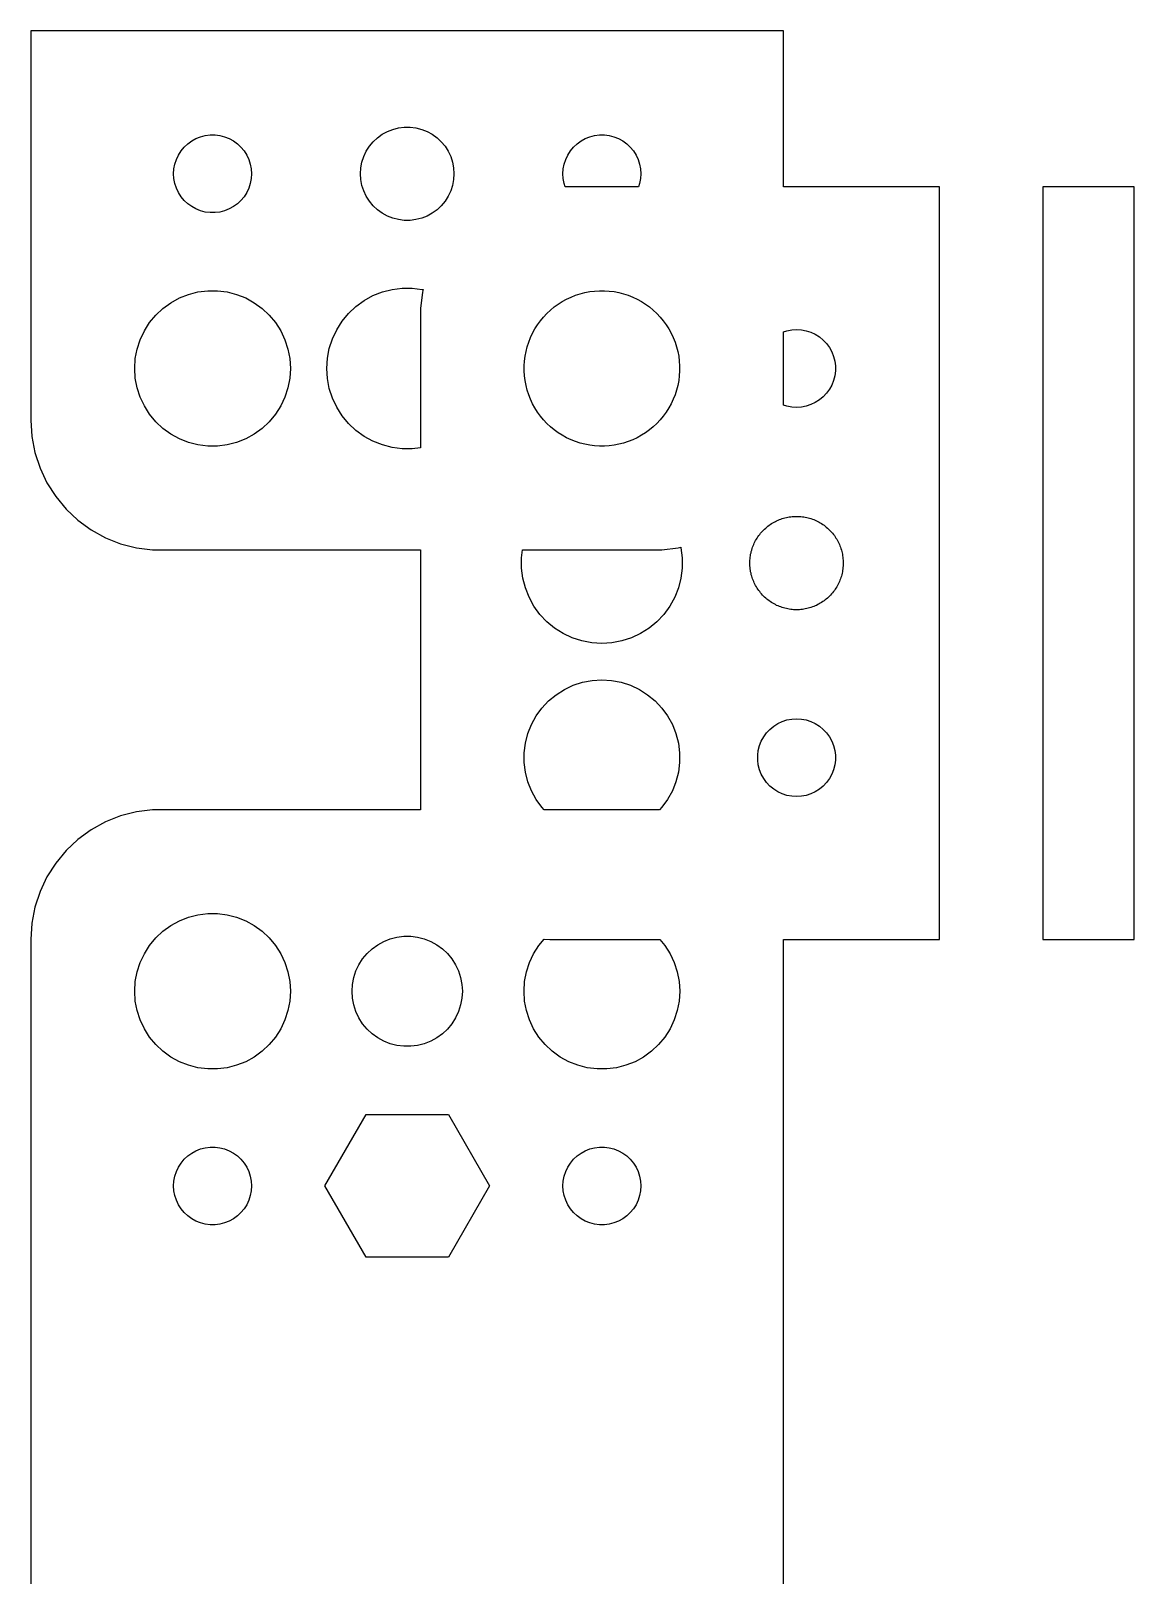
# Model space of a CAD drawing. Header units: metres. Extents: x -14 to 164, y 154 to 342.
# Drawn here: x -14.5 to 28, y 213 to 272.5 of the extents above; entities that cross this region are included whole.
import ezdxf

# ---------------------------------------------------------------- set-up
doc = ezdxf.new("R2010")
doc.units = ezdxf.units.M

msp = doc.modelspace()

# ---------------------------------------------------------------- linework, layer by layer
for p, q in [((14.5, 272.506), (-14.5, 272.506)), ((-14.5, 272.506), (-14.5, 257.5)), ((14.5, 266.5), (14.5, 272.506)), ((-8.13866, 268.357), (-7.96352, 268.427)), ((-7.96352, 268.427), (-7.78107, 268.473)), ((-7.78107, 268.473), (-7.59418, 268.497)), ((-7.59418, 268.497), (-7.40581, 268.497)), ((-7.40581, 268.497), (-7.21892, 268.473)), ((-7.21892, 268.473), (-7.03647, 268.427)), ((-7.03647, 268.427), (-6.86133, 268.357)), ((-1.31213, 268.232), (-1.14735, 268.387)), ((-1.14735, 268.387), (-0.96448, 268.52)), ((-0.96448, 268.52), (-0.76639, 268.629)), ((-0.76639, 268.629), (-0.55623, 268.712)), ((-0.55623, 268.712), (-0.33728, 268.768)), ((-0.33728, 268.768), (-0.11302, 268.796)), ((-0.11302, 268.796), (0.11302, 268.796)), ((0.11302, 268.796), (0.33728, 268.768)), ((0.33728, 268.768), (0.55623, 268.712)), ((0.55623, 268.712), (0.76639, 268.629)), ((0.76639, 268.629), (0.96448, 268.52)), ((0.96448, 268.52), (1.14735, 268.387)), ((1.14735, 268.387), (1.31213, 268.232)), ((6.86133, 268.357), (7.03647, 268.427)), ((7.03647, 268.427), (7.21892, 268.473)), ((7.21892, 268.473), (7.40581, 268.497)), ((7.40581, 268.497), (7.59418, 268.497)), ((7.59418, 268.497), (7.78107, 268.473)), ((7.78107, 268.473), (7.96352, 268.427)), ((7.96352, 268.427), (8.13866, 268.357)), ((-8.81445, 267.723), (-8.71352, 267.882)), ((-8.71352, 267.882), (-8.59344, 268.027)), ((-8.59344, 268.027), (-8.45613, 268.156)), ((-8.45613, 268.156), (-8.30373, 268.266)), ((-8.30373, 268.266), (-8.13866, 268.357)), ((-6.86133, 268.357), (-6.69626, 268.266)), ((-6.69626, 268.266), (-6.54385, 268.156)), ((-6.54385, 268.156), (-6.40654, 268.027)), ((-6.40654, 268.027), (-6.28647, 267.882)), ((-6.28647, 267.882), (-6.18553, 267.723)), ((-1.67358, 267.663), (-1.57735, 267.867)), ((-1.57735, 267.867), (-1.45622, 268.058)), ((-1.45622, 268.058), (-1.31213, 268.232)), ((1.31213, 268.232), (1.45622, 268.058)), ((1.45622, 268.058), (1.57735, 267.867)), ((1.57735, 267.867), (1.67358, 267.663)), ((6.18553, 267.723), (6.28647, 267.882)), ((6.28647, 267.882), (6.40654, 268.027)), ((6.40654, 268.027), (6.54385, 268.156)), ((6.54385, 268.156), (6.69626, 268.266)), ((6.69626, 268.266), (6.86133, 268.357)), ((8.13866, 268.357), (8.30373, 268.266)), ((8.30373, 268.266), (8.45613, 268.156)), ((8.45613, 268.156), (8.59344, 268.027)), ((8.59344, 268.027), (8.71352, 267.882)), ((8.71352, 267.882), (8.81445, 267.723)), ((-9, 267), (-8.98816, 267.188)), ((-8.98816, 267.188), (-8.95287, 267.373)), ((-8.95287, 267.373), (-8.89465, 267.552)), ((-8.89465, 267.552), (-8.81445, 267.723)), ((-6.18553, 267.723), (-6.10533, 267.552)), ((-6.10533, 267.552), (-6.04712, 267.373)), ((-6.04712, 267.373), (-6.01183, 267.188)), ((-6.01183, 267.188), (-6, 267)), ((-1.79999, 267), (-1.7858, 267.226)), ((-1.7858, 267.226), (-1.74344, 267.448)), ((-1.74344, 267.448), (-1.67358, 267.663)), ((1.67358, 267.663), (1.74344, 267.448)), ((1.74344, 267.448), (1.7858, 267.226)), ((1.7858, 267.226), (1.79999, 267)), ((6, 267), (6.01183, 267.188)), ((6.01183, 267.188), (6.04712, 267.373)), ((6.04712, 267.373), (6.10533, 267.552)), ((6.10533, 267.552), (6.18553, 267.723)), ((8.81445, 267.723), (8.89465, 267.552)), ((8.89465, 267.552), (8.95287, 267.373)), ((8.95287, 267.373), (8.98816, 267.188)), ((8.98816, 267.188), (9, 267)), ((-8.98816, 266.812), (-9, 267)), ((-8.95287, 266.627), (-8.98816, 266.812)), ((-8.89465, 266.448), (-8.95287, 266.627)), ((-6.04712, 266.627), (-6.10533, 266.448)), ((-6.01183, 266.812), (-6.04712, 266.627)), ((-6, 267), (-6.01183, 266.812)), ((-1.7858, 266.774), (-1.79999, 267)), ((-1.74344, 266.552), (-1.7858, 266.774)), ((1.7858, 266.774), (1.74344, 266.552)), ((1.79999, 267), (1.7858, 266.774)), ((6.01183, 266.812), (6, 267)), ((6.04712, 266.627), (6.01183, 266.812)), ((6.08838, 266.5), (6.04712, 266.627)), ((8.95287, 266.627), (8.91161, 266.5)), ((8.98816, 266.812), (8.95287, 266.627)), ((9, 267), (8.98816, 266.812)), ((-8.81445, 266.277), (-8.89465, 266.448)), ((-8.71352, 266.118), (-8.81445, 266.277)), ((-8.59344, 265.973), (-8.71352, 266.118)), ((-6.28647, 266.118), (-6.40654, 265.973)), ((-6.18553, 266.277), (-6.28647, 266.118)), ((-6.10533, 266.448), (-6.18553, 266.277)), ((-1.67358, 266.337), (-1.74344, 266.552)), ((-1.57735, 266.133), (-1.67358, 266.337)), ((-1.45622, 265.942), (-1.57735, 266.133)), ((1.57735, 266.133), (1.45622, 265.942)), ((1.67358, 266.337), (1.57735, 266.133)), ((1.74344, 266.552), (1.67358, 266.337)), ((8.91161, 266.5), (6.08838, 266.5)), ((20.5057, 266.5), (14.5, 266.5)), ((20.5057, 237.5), (20.5057, 266.5)), ((28.0057, 266.5), (24.4942, 266.5)), ((24.4942, 266.5), (24.4942, 237.5)), ((28.0057, 237.5), (28.0057, 266.5)), ((-8.45613, 265.844), (-8.59344, 265.973)), ((-8.30373, 265.734), (-8.45613, 265.844)), ((-8.13866, 265.643), (-8.30373, 265.734)), ((-7.96352, 265.573), (-8.13866, 265.643)), ((-7.78107, 265.527), (-7.96352, 265.573)), ((-7.59418, 265.503), (-7.78107, 265.527)), ((-7.40581, 265.503), (-7.59418, 265.503)), ((-7.21892, 265.527), (-7.40581, 265.503)), ((-7.03647, 265.573), (-7.21892, 265.527)), ((-6.86133, 265.643), (-7.03647, 265.573)), ((-6.69626, 265.734), (-6.86133, 265.643)), ((-6.54385, 265.844), (-6.69626, 265.734)), ((-6.40654, 265.973), (-6.54385, 265.844)), ((-1.31213, 265.768), (-1.45622, 265.942)), ((-1.14735, 265.613), (-1.31213, 265.768)), ((-0.96448, 265.48), (-1.14735, 265.613)), ((-0.76639, 265.371), (-0.96448, 265.48)), ((0.96448, 265.48), (0.76639, 265.371)), ((1.14735, 265.613), (0.96448, 265.48)), ((1.31213, 265.768), (1.14735, 265.613)), ((1.45622, 265.942), (1.31213, 265.768)), ((-0.55623, 265.288), (-0.76639, 265.371)), ((-0.33728, 265.232), (-0.55623, 265.288)), ((-0.11302, 265.204), (-0.33728, 265.232)), ((0.11302, 265.204), (-0.11302, 265.204)), ((0.33728, 265.232), (0.11302, 265.204)), ((0.55623, 265.288), (0.33728, 265.232)), ((0.76639, 265.371), (0.55623, 265.288)), ((-8.42705, 262.353), (-8.06213, 262.447)), ((-8.06213, 262.447), (-7.68837, 262.494)), ((-7.68837, 262.494), (-7.31161, 262.494)), ((-7.31161, 262.494), (-6.93785, 262.447)), ((-6.93785, 262.447), (-6.57294, 262.353)), ((-1.3199, 262.305), (-0.95795, 262.448)), ((-0.95795, 262.448), (-0.58087, 262.545)), ((-0.58087, 262.545), (-0.19464, 262.594)), ((-0.19464, 262.594), (0.19464, 262.594)), ((0.19464, 262.594), (0.58087, 262.545)), ((0.58856, 262.437), (0.50986, 261.814)), ((0.58087, 262.545), (0.61414, 262.537)), ((0.61414, 262.537), (0.58856, 262.437)), ((6.66428, 262.377), (6.84651, 262.423)), ((6.84651, 262.423), (7.0314, 262.459)), ((7.0314, 262.459), (7.21806, 262.482)), ((7.21806, 262.482), (7.40591, 262.494)), ((7.40591, 262.494), (7.59407, 262.494)), ((7.59407, 262.494), (7.78192, 262.482)), ((7.78192, 262.482), (7.96858, 262.459)), ((7.96858, 262.459), (8.15346, 262.423)), ((8.15346, 262.423), (8.33571, 262.377)), ((-9.41226, 261.812), (-9.10747, 262.033)), ((-9.10747, 262.033), (-8.77733, 262.214)), ((-8.77733, 262.214), (-8.42705, 262.353)), ((-6.57294, 262.353), (-6.22266, 262.214)), ((-6.22266, 262.214), (-5.89252, 262.033)), ((-5.89252, 262.033), (-5.58772, 261.812)), ((-2.2598, 261.622), (-1.97601, 261.889)), ((-1.97601, 261.889), (-1.66106, 262.117)), ((-1.66106, 262.117), (-1.3199, 262.305)), ((0.50986, 261.814), (0.50986, 256.446)), ((5.51898, 261.747), (5.66402, 261.867)), ((5.66402, 261.867), (5.81622, 261.978)), ((5.81622, 261.978), (5.97514, 262.078)), ((5.97514, 262.078), (6.14003, 262.169)), ((6.14003, 262.169), (6.31033, 262.249)), ((6.31033, 262.249), (6.48526, 262.318)), ((6.48526, 262.318), (6.66428, 262.377)), ((8.33571, 262.377), (8.51472, 262.318)), ((8.51472, 262.318), (8.68967, 262.249)), ((8.68967, 262.249), (8.85995, 262.169)), ((8.85995, 262.169), (9.02486, 262.078)), ((9.02486, 262.078), (9.18375, 261.978)), ((9.18375, 261.978), (9.33598, 261.867)), ((9.33598, 261.867), (9.48099, 261.747)), ((-10.1289, 260.945), (-9.92705, 261.263)), ((-9.92705, 261.263), (-9.6869, 261.554)), ((-9.6869, 261.554), (-9.41226, 261.812)), ((-5.58772, 261.812), (-5.31308, 261.554)), ((-5.31308, 261.554), (-5.07294, 261.263)), ((-5.07294, 261.263), (-4.87108, 260.945)), ((-2.71654, 260.993), (-2.50795, 261.322)), ((-2.50795, 261.322), (-2.2598, 261.622)), ((5.02242, 261.184), (5.13304, 261.336)), ((5.13304, 261.336), (5.25298, 261.481)), ((5.25298, 261.481), (5.38182, 261.618)), ((5.38182, 261.618), (5.51898, 261.747)), ((9.48099, 261.747), (9.61818, 261.618)), ((9.61818, 261.618), (9.74699, 261.481)), ((9.74699, 261.481), (9.86696, 261.336)), ((9.86696, 261.336), (9.97755, 261.184)), ((-10.2893, 260.604), (-10.1289, 260.945)), ((-4.87108, 260.945), (-4.71066, 260.604)), ((-3.00259, 260.271), (-2.88229, 260.641)), ((-2.88229, 260.641), (-2.71654, 260.993)), ((4.68152, 260.515), (4.75081, 260.69)), ((4.75081, 260.69), (4.83092, 260.86)), ((4.83092, 260.86), (4.9216, 261.025)), ((4.9216, 261.025), (5.02242, 261.184)), ((9.97755, 261.184), (10.0784, 261.025)), ((10.0784, 261.025), (10.1691, 260.86)), ((10.1691, 260.86), (10.2492, 260.69)), ((10.2492, 260.69), (10.3185, 260.515)), ((14.5, 260.912), (14.627, 260.953)), ((14.5, 258.088), (14.5, 260.912)), ((14.627, 260.953), (14.812, 260.988)), ((14.812, 260.988), (15, 261)), ((15, 261), (15.188, 260.988)), ((15.188, 260.988), (15.373, 260.953)), ((15.373, 260.953), (15.5522, 260.895)), ((15.5522, 260.895), (15.7226, 260.814)), ((15.7226, 260.814), (15.8817, 260.714)), ((15.8817, 260.714), (16.0268, 260.593)), ((-10.4763, 259.876), (-10.4057, 260.246)), ((-10.4057, 260.246), (-10.2893, 260.604)), ((-4.71066, 260.604), (-4.59424, 260.246)), ((-4.59424, 260.246), (-4.52365, 259.876)), ((-3.07555, 259.889), (-3.00259, 260.271)), ((4.54132, 259.969), (4.57657, 260.153)), ((4.57657, 260.153), (4.62338, 260.336)), ((4.62338, 260.336), (4.68152, 260.515)), ((10.3185, 260.515), (10.3766, 260.336)), ((10.3766, 260.336), (10.4234, 260.153)), ((10.4234, 260.153), (10.4587, 259.969)), ((16.0268, 260.593), (16.1558, 260.456)), ((16.1558, 260.456), (16.2665, 260.304)), ((16.2665, 260.304), (16.3572, 260.139)), ((16.3572, 260.139), (16.4266, 259.964)), ((-10.5, 259.5), (-10.4763, 259.876)), ((-10.4763, 259.124), (-10.5, 259.5)), ((-4.52365, 259.876), (-4.5, 259.5)), ((-4.5, 259.5), (-4.52365, 259.124)), ((-3.09999, 259.5), (-3.07555, 259.889)), ((-3.07555, 259.111), (-3.09999, 259.5)), ((4.50592, 259.594), (4.51773, 259.782)), ((4.50592, 259.406), (4.50592, 259.594)), ((4.51773, 259.782), (4.54132, 259.969)), ((10.4587, 259.969), (10.4823, 259.782)), ((10.4823, 259.782), (10.4941, 259.594)), ((10.4941, 259.594), (10.4941, 259.406)), ((16.4266, 259.964), (16.4734, 259.781)), ((16.4734, 259.781), (16.497, 259.594)), ((16.497, 259.594), (16.497, 259.406)), ((-10.4057, 258.754), (-10.4763, 259.124)), ((-4.52365, 259.124), (-4.59424, 258.754)), ((-3.00259, 258.729), (-3.07555, 259.111)), ((4.51773, 259.218), (4.50592, 259.406)), ((4.54132, 259.031), (4.51773, 259.218)), ((4.57657, 258.847), (4.54132, 259.031)), ((4.62338, 258.664), (4.57657, 258.847)), ((10.4234, 258.847), (10.3766, 258.664)), ((10.4587, 259.031), (10.4234, 258.847)), ((10.4823, 259.218), (10.4587, 259.031)), ((10.4941, 259.406), (10.4823, 259.218)), ((16.3572, 258.861), (16.2665, 258.696)), ((16.4266, 259.036), (16.3572, 258.861)), ((16.4734, 259.219), (16.4266, 259.036)), ((16.497, 259.406), (16.4734, 259.219)), ((-10.2893, 258.396), (-10.4057, 258.754)), ((-10.1289, 258.055), (-10.2893, 258.396)), ((-4.71066, 258.396), (-4.87108, 258.055)), ((-4.59424, 258.754), (-4.71066, 258.396)), ((-2.88229, 258.359), (-3.00259, 258.729)), ((-2.71654, 258.007), (-2.88229, 258.359)), ((4.68153, 258.485), (4.62338, 258.664)), ((4.75081, 258.31), (4.68153, 258.485)), ((4.83092, 258.14), (4.75081, 258.31)), ((10.2492, 258.31), (10.1691, 258.14)), ((10.3185, 258.485), (10.2492, 258.31)), ((10.3766, 258.664), (10.3185, 258.485)), ((15.8817, 258.286), (15.7226, 258.186)), ((16.0268, 258.407), (15.8817, 258.286)), ((16.1558, 258.544), (16.0268, 258.407)), ((16.2665, 258.696), (16.1558, 258.544)), ((-9.92705, 257.737), (-10.1289, 258.055)), ((-9.6869, 257.446), (-9.92705, 257.737)), ((-5.07294, 257.737), (-5.31308, 257.446)), ((-4.87108, 258.055), (-5.07294, 257.737)), ((-2.50795, 257.678), (-2.71654, 258.007)), ((-2.2598, 257.378), (-2.50795, 257.678)), ((4.9216, 257.975), (4.83092, 258.14)), ((5.02242, 257.816), (4.9216, 257.975)), ((5.13304, 257.664), (5.02242, 257.816)), ((5.25299, 257.519), (5.13304, 257.664)), ((9.86696, 257.664), (9.74698, 257.519)), ((9.97755, 257.816), (9.86696, 257.664)), ((10.0784, 257.975), (9.97755, 257.816)), ((10.1691, 258.14), (10.0784, 257.975)), ((14.627, 258.047), (14.5, 258.088)), ((14.812, 258.012), (14.627, 258.047)), ((15, 258), (14.812, 258.012)), ((15.188, 258.012), (15, 258)), ((15.373, 258.047), (15.188, 258.012)), ((15.5522, 258.105), (15.373, 258.047)), ((15.7226, 258.186), (15.5522, 258.105)), ((-14.5, 257.5), (-14.4606, 256.873)), ((-9.41226, 257.188), (-9.6869, 257.446)), ((-9.10747, 256.967), (-9.41226, 257.188)), ((-5.58772, 257.188), (-5.89252, 256.967)), ((-5.31308, 257.446), (-5.58772, 257.188)), ((-1.97601, 257.111), (-2.2598, 257.378)), ((-1.66106, 256.883), (-1.97601, 257.111)), ((5.38181, 257.382), (5.25299, 257.519)), ((5.519, 257.253), (5.38181, 257.382)), ((5.66399, 257.133), (5.519, 257.253)), ((5.81624, 257.022), (5.66399, 257.133)), ((9.33601, 257.133), (9.18373, 257.022)), ((9.48097, 257.253), (9.33601, 257.133)), ((9.61819, 257.382), (9.48097, 257.253)), ((9.74698, 257.519), (9.61819, 257.382)), ((-14.4606, 256.873), (-14.3429, 256.257)), ((-8.77733, 256.786), (-9.10747, 256.967)), ((-8.42705, 256.647), (-8.77733, 256.786)), ((-8.06213, 256.553), (-8.42705, 256.647)), ((-7.68837, 256.506), (-8.06213, 256.553)), ((-7.31161, 256.506), (-7.68837, 256.506)), ((-6.93785, 256.553), (-7.31161, 256.506)), ((-6.57294, 256.647), (-6.93785, 256.553)), ((-6.22266, 256.786), (-6.57294, 256.647)), ((-5.89252, 256.967), (-6.22266, 256.786)), ((-1.3199, 256.695), (-1.66106, 256.883)), ((-0.95795, 256.552), (-1.3199, 256.695)), ((-0.58087, 256.455), (-0.95795, 256.552)), ((5.97511, 256.922), (5.81624, 257.022)), ((6.14005, 256.831), (5.97511, 256.922)), ((6.3103, 256.751), (6.14005, 256.831)), ((6.48529, 256.682), (6.3103, 256.751)), ((6.66425, 256.623), (6.48529, 256.682)), ((6.84654, 256.577), (6.66425, 256.623)), ((7.03137, 256.541), (6.84654, 256.577)), ((7.21809, 256.518), (7.03137, 256.541)), ((7.40588, 256.506), (7.21809, 256.518)), ((7.5941, 256.506), (7.40588, 256.506)), ((7.78189, 256.518), (7.5941, 256.506)), ((7.96861, 256.541), (7.78189, 256.518)), ((8.15344, 256.577), (7.96861, 256.541)), ((8.33574, 256.623), (8.15344, 256.577)), ((8.51469, 256.682), (8.33574, 256.623)), ((8.68968, 256.751), (8.51469, 256.682)), ((8.85992, 256.831), (8.68968, 256.751)), ((9.02489, 256.922), (8.85992, 256.831)), ((9.18373, 257.022), (9.02489, 256.922)), ((-14.3429, 256.257), (-14.1489, 255.659)), ((-0.19464, 256.406), (-0.58087, 256.455)), ((0.19464, 256.406), (-0.19464, 256.406)), ((0.50986, 256.446), (0.19464, 256.406)), ((-14.1489, 255.659), (-13.8815, 255.091)), ((-13.8815, 255.091), (-13.5451, 254.561)), ((-13.5451, 254.561), (-13.1448, 254.077)), ((-13.1448, 254.077), (-12.6871, 253.647)), ((-12.6871, 253.647), (-12.1791, 253.278)), ((13.942, 253.456), (13.9897, 253.487)), ((13.9897, 253.487), (14.0355, 253.52)), ((14.0355, 253.52), (14.0851, 253.547)), ((14.0851, 253.547), (14.1328, 253.577)), ((14.1328, 253.577), (14.184, 253.601)), ((14.184, 253.601), (14.2336, 253.629)), ((14.2336, 253.629), (14.2862, 253.65)), ((14.2862, 253.65), (14.3374, 253.674)), ((14.3374, 253.674), (14.3912, 253.691)), ((14.3912, 253.691), (14.4438, 253.712)), ((14.4438, 253.712), (14.4986, 253.726)), ((14.4986, 253.726), (14.5524, 253.743)), ((14.5524, 253.743), (14.6079, 253.754)), ((14.6079, 253.754), (14.6627, 253.768)), ((14.6627, 253.768), (14.7188, 253.775)), ((14.7188, 253.775), (14.7744, 253.786)), ((14.7744, 253.786), (14.8308, 253.789)), ((14.8308, 253.789), (14.887, 253.796)), ((14.887, 253.796), (14.9435, 253.796)), ((14.9435, 253.796), (15, 253.8)), ((15, 253.8), (15.0564, 253.796)), ((15.0564, 253.796), (15.113, 253.796)), ((15.113, 253.796), (15.1691, 253.789)), ((15.1691, 253.789), (15.2256, 253.786)), ((15.2256, 253.786), (15.2811, 253.775)), ((15.2811, 253.775), (15.3373, 253.768)), ((15.3373, 253.768), (15.3921, 253.754)), ((15.3921, 253.754), (15.4476, 253.743)), ((15.4476, 253.743), (15.5014, 253.726)), ((15.5014, 253.726), (15.5562, 253.712)), ((15.5562, 253.712), (15.6088, 253.691)), ((15.6088, 253.691), (15.6626, 253.674)), ((15.6626, 253.674), (15.7138, 253.65)), ((15.7138, 253.65), (15.7664, 253.629)), ((15.7664, 253.629), (15.816, 253.601)), ((15.816, 253.601), (15.8671, 253.577)), ((15.8671, 253.577), (15.9149, 253.547)), ((15.9149, 253.547), (15.9645, 253.52)), ((15.9645, 253.52), (16.0103, 253.487)), ((16.0103, 253.487), (16.058, 253.456)), ((-12.1791, 253.278), (-11.6289, 252.976)), ((-11.6289, 252.976), (-11.0451, 252.745)), ((13.4226, 252.867), (13.453, 252.915)), ((13.453, 252.915), (13.4802, 252.964)), ((13.4802, 252.964), (13.5135, 253.01)), ((13.5135, 253.01), (13.5438, 253.058)), ((13.5438, 253.058), (13.5798, 253.102)), ((13.5798, 253.102), (13.6131, 253.147)), ((13.6131, 253.147), (13.6518, 253.189)), ((13.6518, 253.189), (13.6879, 253.232)), ((13.6879, 253.232), (13.7291, 253.271)), ((13.7291, 253.271), (13.7678, 253.312)), ((13.7678, 253.312), (13.8114, 253.348)), ((13.8114, 253.348), (13.8526, 253.387)), ((13.8526, 253.387), (13.8984, 253.42)), ((13.8984, 253.42), (13.942, 253.456)), ((16.058, 253.456), (16.1016, 253.42)), ((16.1016, 253.42), (16.1474, 253.387)), ((16.1474, 253.387), (16.1886, 253.348)), ((16.1886, 253.348), (16.2322, 253.312)), ((16.2322, 253.312), (16.2709, 253.271)), ((16.2709, 253.271), (16.3121, 253.232)), ((16.3121, 253.232), (16.3482, 253.189)), ((16.3482, 253.189), (16.3869, 253.147)), ((16.3869, 253.147), (16.4202, 253.102)), ((16.4202, 253.102), (16.4562, 253.058)), ((16.4562, 253.058), (16.4865, 253.01)), ((16.4865, 253.01), (16.5198, 252.964)), ((16.5198, 252.964), (16.547, 252.915)), ((16.547, 252.915), (16.5773, 252.867)), ((-11.0451, 252.745), (-10.4369, 252.589)), ((-10.4369, 252.589), (-9.81395, 252.51)), ((-9.81395, 252.51), (0.50986, 252.51)), ((0.50986, 252.51), (0.50986, 242.49)), ((4.40611, 252.195), (4.44594, 252.51)), ((4.44594, 252.51), (9.81395, 252.51)), ((9.81395, 252.51), (10.4369, 252.589)), ((10.4369, 252.589), (10.5365, 252.614)), ((10.5365, 252.614), (10.5451, 252.581)), ((10.5451, 252.581), (10.5939, 252.195)), ((13.2248, 252.281), (13.2319, 252.337)), ((13.2319, 252.337), (13.2459, 252.392)), ((13.2459, 252.392), (13.2565, 252.448)), ((13.2565, 252.448), (13.274, 252.501)), ((13.274, 252.501), (13.2881, 252.556)), ((13.2881, 252.556), (13.3089, 252.609)), ((13.3089, 252.609), (13.3264, 252.663)), ((13.3264, 252.663), (13.3505, 252.714)), ((13.3505, 252.714), (13.3713, 252.766)), ((13.3713, 252.766), (13.3986, 252.816)), ((13.3986, 252.816), (13.4226, 252.867)), ((16.5773, 252.867), (16.6014, 252.816)), ((16.6014, 252.816), (16.6287, 252.766)), ((16.6287, 252.766), (16.6495, 252.714)), ((16.6495, 252.714), (16.6736, 252.663)), ((16.6736, 252.663), (16.6911, 252.609)), ((16.6911, 252.609), (16.7119, 252.556)), ((16.7119, 252.556), (16.726, 252.501)), ((16.726, 252.501), (16.7434, 252.448)), ((16.7434, 252.448), (16.754, 252.392)), ((16.754, 252.392), (16.7681, 252.337)), ((16.7681, 252.337), (16.7752, 252.281)), ((4.40611, 251.805), (4.40611, 252.195)), ((4.4549, 251.419), (4.40611, 251.805)), ((10.5939, 251.805), (10.5451, 251.419)), ((10.5939, 252.195), (10.5939, 251.805)), ((13.2, 252), (13.2036, 252.056)), ((13.2036, 251.944), (13.2, 252)), ((13.2036, 252.113), (13.2106, 252.169)), ((13.2036, 252.056), (13.2036, 252.113)), ((13.2036, 251.887), (13.2036, 251.944)), ((13.2106, 251.831), (13.2036, 251.887)), ((13.2106, 252.169), (13.2142, 252.226)), ((13.2142, 251.774), (13.2106, 251.831)), ((13.2142, 252.226), (13.2248, 252.281)), ((13.2248, 251.719), (13.2142, 251.774)), ((13.2319, 251.663), (13.2248, 251.719)), ((16.7752, 251.719), (16.7681, 251.663)), ((16.7752, 252.281), (16.7858, 252.226)), ((16.7858, 251.774), (16.7752, 251.719)), ((16.7858, 252.226), (16.7894, 252.169)), ((16.7894, 251.831), (16.7858, 251.774)), ((16.7894, 252.169), (16.7964, 252.113)), ((16.7964, 251.887), (16.7894, 251.831)), ((16.7964, 252.113), (16.7964, 252.056)), ((16.7964, 252.056), (16.8, 252)), ((16.8, 252), (16.7964, 251.944)), ((16.7964, 251.944), (16.7964, 251.887)), ((4.55171, 251.042), (4.4549, 251.419)), ((10.5451, 251.419), (10.4483, 251.042)), ((13.2459, 251.608), (13.2319, 251.663)), ((13.2565, 251.552), (13.2459, 251.608)), ((13.274, 251.499), (13.2565, 251.552)), ((13.2881, 251.444), (13.274, 251.499)), ((13.3089, 251.391), (13.2881, 251.444)), ((13.3264, 251.337), (13.3089, 251.391)), ((13.3505, 251.286), (13.3264, 251.337)), ((13.3713, 251.234), (13.3505, 251.286)), ((13.3986, 251.184), (13.3713, 251.234)), ((13.4226, 251.133), (13.3986, 251.184)), ((13.453, 251.085), (13.4226, 251.133)), ((16.5773, 251.133), (16.547, 251.085)), ((16.6014, 251.184), (16.5773, 251.133)), ((16.6287, 251.234), (16.6014, 251.184)), ((16.6495, 251.286), (16.6287, 251.234)), ((16.6736, 251.337), (16.6495, 251.286)), ((16.6911, 251.391), (16.6736, 251.337)), ((16.7119, 251.444), (16.6911, 251.391)), ((16.726, 251.499), (16.7119, 251.444)), ((16.7434, 251.552), (16.726, 251.499)), ((16.754, 251.608), (16.7434, 251.552)), ((16.7681, 251.663), (16.754, 251.608)), ((4.69502, 250.68), (4.55171, 251.042)), ((4.88258, 250.339), (4.69502, 250.68)), ((10.305, 250.68), (10.1174, 250.339)), ((10.4483, 251.042), (10.305, 250.68)), ((13.4802, 251.036), (13.453, 251.085)), ((13.5135, 250.99), (13.4802, 251.036)), ((13.5438, 250.942), (13.5135, 250.99)), ((13.5798, 250.898), (13.5438, 250.942)), ((13.6131, 250.853), (13.5798, 250.898)), ((13.6518, 250.811), (13.6131, 250.853)), ((13.6879, 250.768), (13.6518, 250.811)), ((13.7291, 250.729), (13.6879, 250.768)), ((13.7678, 250.688), (13.7291, 250.729)), ((13.8114, 250.652), (13.7678, 250.688)), ((13.8526, 250.613), (13.8114, 250.652)), ((13.8984, 250.58), (13.8526, 250.613)), ((13.942, 250.544), (13.8984, 250.58)), ((13.9897, 250.513), (13.942, 250.544)), ((14.0355, 250.48), (13.9897, 250.513)), ((16.0103, 250.513), (15.9645, 250.48)), ((16.058, 250.544), (16.0103, 250.513)), ((16.1016, 250.58), (16.058, 250.544)), ((16.1474, 250.613), (16.1016, 250.58)), ((16.1886, 250.652), (16.1474, 250.613)), ((16.2322, 250.688), (16.1886, 250.652)), ((16.2709, 250.729), (16.2322, 250.688)), ((16.3121, 250.768), (16.2709, 250.729)), ((16.3482, 250.811), (16.3121, 250.768)), ((16.3869, 250.853), (16.3482, 250.811)), ((16.4202, 250.898), (16.3869, 250.853)), ((16.4562, 250.942), (16.4202, 250.898)), ((16.4865, 250.99), (16.4562, 250.942)), ((16.5198, 251.036), (16.4865, 250.99)), ((16.547, 251.085), (16.5198, 251.036)), ((5.1114, 250.024), (4.88258, 250.339)), ((5.3779, 249.74), (5.1114, 250.024)), ((9.88858, 250.024), (9.62209, 249.74)), ((10.1174, 250.339), (9.88858, 250.024)), ((14.0851, 250.453), (14.0355, 250.48)), ((14.1328, 250.423), (14.0851, 250.453)), ((14.184, 250.399), (14.1328, 250.423)), ((14.2336, 250.371), (14.184, 250.399)), ((14.2862, 250.35), (14.2336, 250.371)), ((14.3374, 250.326), (14.2862, 250.35)), ((14.3912, 250.309), (14.3374, 250.326)), ((14.4438, 250.288), (14.3912, 250.309)), ((14.4986, 250.274), (14.4438, 250.288)), ((14.5524, 250.257), (14.4986, 250.274)), ((14.6079, 250.246), (14.5524, 250.257)), ((14.6627, 250.232), (14.6079, 250.246)), ((14.7188, 250.225), (14.6627, 250.232)), ((14.7744, 250.214), (14.7188, 250.225)), ((14.8308, 250.211), (14.7744, 250.214)), ((14.887, 250.204), (14.8308, 250.211)), ((14.9435, 250.204), (14.887, 250.204)), ((15, 250.2), (14.9435, 250.204)), ((15.0564, 250.204), (15, 250.2)), ((15.113, 250.204), (15.0564, 250.204)), ((15.1691, 250.211), (15.113, 250.204)), ((15.2256, 250.214), (15.1691, 250.211)), ((15.2811, 250.225), (15.2256, 250.214)), ((15.3373, 250.232), (15.2811, 250.225)), ((15.3921, 250.246), (15.3373, 250.232)), ((15.4476, 250.257), (15.3921, 250.246)), ((15.5014, 250.274), (15.4476, 250.257)), ((15.5562, 250.288), (15.5014, 250.274)), ((15.6088, 250.309), (15.5562, 250.288)), ((15.6626, 250.326), (15.6088, 250.309)), ((15.7138, 250.35), (15.6626, 250.326)), ((15.7664, 250.371), (15.7138, 250.35)), ((15.816, 250.399), (15.7664, 250.371)), ((15.8671, 250.423), (15.816, 250.399)), ((15.9149, 250.453), (15.8671, 250.423)), ((15.9645, 250.48), (15.9149, 250.453)), ((5.67786, 249.492), (5.3779, 249.74)), ((6.00656, 249.283), (5.67786, 249.492)), ((9.32213, 249.492), (8.99342, 249.283)), ((9.62209, 249.74), (9.32213, 249.492)), ((6.35881, 249.118), (6.00656, 249.283)), ((6.72905, 248.997), (6.35881, 249.118)), ((7.11147, 248.924), (6.72905, 248.997)), ((7.5, 248.9), (7.11147, 248.924)), ((7.88852, 248.924), (7.5, 248.9)), ((8.27094, 248.997), (7.88852, 248.924)), ((8.64117, 249.118), (8.27094, 248.997)), ((8.99342, 249.283), (8.64117, 249.118)), ((5.73663, 246.927), (6.05473, 247.129)), ((6.05473, 247.129), (6.39561, 247.289)), ((6.39561, 247.289), (6.75392, 247.406)), ((6.75392, 247.406), (7.12399, 247.476)), ((7.12399, 247.476), (7.5, 247.5)), ((7.5, 247.5), (7.87599, 247.476)), ((7.87599, 247.476), (8.24606, 247.406)), ((8.24606, 247.406), (8.60437, 247.289)), ((8.60437, 247.289), (8.94525, 247.129)), ((8.94525, 247.129), (9.26335, 246.927)), ((4.96701, 246.107), (5.18845, 246.412)), ((5.18845, 246.412), (5.44635, 246.687)), ((5.44635, 246.687), (5.73663, 246.927)), ((9.26335, 246.927), (9.55363, 246.687)), ((9.55363, 246.687), (9.81154, 246.412)), ((9.81154, 246.412), (10.033, 246.107)), ((4.64682, 245.427), (4.78551, 245.777)), ((4.78551, 245.777), (4.96701, 246.107)), ((10.033, 246.107), (10.2145, 245.777)), ((10.2145, 245.777), (10.3532, 245.427)), ((14.1183, 245.714), (14.2774, 245.814)), ((14.2774, 245.814), (14.4478, 245.895)), ((14.4478, 245.895), (14.627, 245.953)), ((14.627, 245.953), (14.812, 245.988)), ((14.812, 245.988), (15, 246)), ((15, 246), (15.188, 245.988)), ((15.188, 245.988), (15.373, 245.953)), ((15.373, 245.953), (15.5522, 245.895)), ((15.5522, 245.895), (15.7226, 245.814)), ((15.7226, 245.814), (15.8817, 245.714)), ((4.55313, 245.062), (4.64682, 245.427)), ((10.3532, 245.427), (10.4469, 245.062)), ((13.6427, 245.139), (13.7335, 245.304)), ((13.7335, 245.304), (13.8442, 245.456)), ((13.8442, 245.456), (13.9732, 245.593)), ((13.9732, 245.593), (14.1183, 245.714)), ((15.8817, 245.714), (16.0268, 245.593)), ((16.0268, 245.593), (16.1558, 245.456)), ((16.1558, 245.456), (16.2665, 245.304)), ((16.2665, 245.304), (16.3572, 245.139)), ((4.50592, 244.688), (4.55313, 245.062)), ((4.50592, 244.312), (4.50592, 244.688)), ((10.4469, 245.062), (10.4941, 244.688)), ((10.4941, 244.688), (10.4941, 244.312)), ((13.503, 244.594), (13.5266, 244.781)), ((13.503, 244.406), (13.503, 244.594)), ((13.5266, 244.781), (13.5734, 244.964)), ((13.5734, 244.964), (13.6427, 245.139)), ((16.3572, 245.139), (16.4266, 244.964)), ((16.4266, 244.964), (16.4734, 244.781)), ((16.4734, 244.781), (16.497, 244.594)), ((16.497, 244.594), (16.497, 244.406)), ((4.55313, 243.938), (4.50592, 244.312)), ((10.4941, 244.312), (10.4469, 243.938)), ((13.5266, 244.219), (13.503, 244.406)), ((13.5734, 244.036), (13.5266, 244.219)), ((13.6427, 243.861), (13.5734, 244.036)), ((16.4266, 244.036), (16.3572, 243.861)), ((16.4734, 244.219), (16.4266, 244.036)), ((16.497, 244.406), (16.4734, 244.219)), ((4.64682, 243.573), (4.55313, 243.938)), ((4.78551, 243.223), (4.64682, 243.573)), ((10.3532, 243.573), (10.2145, 243.223)), ((10.4469, 243.938), (10.3532, 243.573)), ((13.7335, 243.696), (13.6427, 243.861)), ((13.8442, 243.544), (13.7335, 243.696)), ((13.9732, 243.407), (13.8442, 243.544)), ((14.1183, 243.286), (13.9732, 243.407)), ((16.0268, 243.407), (15.8817, 243.286)), ((16.1558, 243.544), (16.0268, 243.407)), ((16.2665, 243.696), (16.1558, 243.544)), ((16.3572, 243.861), (16.2665, 243.696)), ((4.96701, 242.893), (4.78551, 243.223)), ((5.18845, 242.588), (4.96701, 242.893)), ((10.033, 242.893), (9.81154, 242.588)), ((10.2145, 243.223), (10.033, 242.893)), ((14.2774, 243.186), (14.1183, 243.286)), ((14.4478, 243.105), (14.2774, 243.186)), ((14.627, 243.047), (14.4478, 243.105)), ((14.812, 243.012), (14.627, 243.047)), ((15, 243), (14.812, 243.012)), ((15.188, 243.012), (15, 243)), ((15.373, 243.047), (15.188, 243.012)), ((15.5522, 243.105), (15.373, 243.047)), ((15.7226, 243.186), (15.5522, 243.105)), ((15.8817, 243.286), (15.7226, 243.186)), ((-11.0451, 242.255), (-11.6289, 242.024)), ((-10.4369, 242.411), (-11.0451, 242.255)), ((-9.81395, 242.49), (-10.4369, 242.411)), ((0.50986, 242.49), (-9.81395, 242.49)), ((5.28011, 242.49), (5.18845, 242.588)), ((9.71988, 242.49), (5.28011, 242.49)), ((9.81154, 242.588), (9.71988, 242.49)), ((-12.1791, 241.722), (-12.6871, 241.353)), ((-11.6289, 242.024), (-12.1791, 241.722)), ((-12.6871, 241.353), (-13.1448, 240.923)), ((-13.5451, 240.439), (-13.8815, 239.909)), ((-13.1448, 240.923), (-13.5451, 240.439)), ((-13.8815, 239.909), (-14.1489, 239.341)), ((-14.1489, 239.341), (-14.3429, 238.743)), ((-14.3429, 238.743), (-14.4606, 238.127)), ((-14.4606, 238.127), (-14.5, 237.5)), ((-9.41226, 237.812), (-9.10747, 238.033)), ((-9.10747, 238.033), (-8.77733, 238.214)), ((-8.77733, 238.214), (-8.42705, 238.353)), ((-8.42705, 238.353), (-8.06213, 238.447)), ((-8.06213, 238.447), (-7.68837, 238.494)), ((-7.68837, 238.494), (-7.31161, 238.494)), ((-7.31161, 238.494), (-6.93785, 238.447)), ((-6.93785, 238.447), (-6.57294, 238.353)), ((-6.57294, 238.353), (-6.22266, 238.214)), ((-6.22266, 238.214), (-5.89252, 238.033)), ((-5.89252, 238.033), (-5.58772, 237.812)), ((-14.5, 237.5), (-14.5, 173.5)), ((-9.92705, 237.263), (-9.6869, 237.554)), ((-9.6869, 237.554), (-9.41226, 237.812)), ((-5.58772, 237.812), (-5.31308, 237.554)), ((-5.31308, 237.554), (-5.07294, 237.263)), ((-1.13863, 237.294), (-0.90477, 237.423)), ((-0.90477, 237.423), (-0.65665, 237.521)), ((-0.65665, 237.521), (-0.39818, 237.587)), ((-0.39818, 237.587), (-0.13342, 237.621)), ((-0.13342, 237.621), (0.13342, 237.621)), ((0.13342, 237.621), (0.39818, 237.587)), ((0.39818, 237.587), (0.65665, 237.521)), ((0.65665, 237.521), (0.90477, 237.423)), ((0.90477, 237.423), (1.13863, 237.294)), ((5.07294, 237.263), (5.28015, 237.514)), ((5.28015, 237.514), (5.5, 237.5)), ((5.5, 237.5), (9.73128, 237.5)), ((9.73128, 237.5), (9.92705, 237.263)), ((14.5, 182.5), (14.5, 237.5)), ((14.5, 237.5), (20.5057, 237.5)), ((24.4942, 237.5), (28.0057, 237.5)), ((-10.2893, 236.604), (-10.1289, 236.945)), ((-10.1289, 236.945), (-9.92705, 237.263)), ((-5.07294, 237.263), (-4.87108, 236.945)), ((-4.87108, 236.945), (-4.71066, 236.604)), ((-1.71915, 236.749), (-1.54906, 236.955)), ((-1.54906, 236.955), (-1.35452, 237.137)), ((-1.35452, 237.137), (-1.13863, 237.294)), ((1.13863, 237.294), (1.35452, 237.137)), ((1.35452, 237.137), (1.54906, 236.955)), ((1.54906, 236.955), (1.71915, 236.749)), ((4.71066, 236.604), (4.87108, 236.945)), ((4.87108, 236.945), (5.07294, 237.263)), ((9.92705, 237.263), (10.1289, 236.945)), ((10.1289, 236.945), (10.2893, 236.604)), ((-10.4763, 235.876), (-10.4057, 236.246)), ((-10.4057, 236.246), (-10.2893, 236.604)), ((-4.71066, 236.604), (-4.59424, 236.246)), ((-4.59424, 236.246), (-4.52365, 235.876)), ((-2.05823, 236.028), (-1.97577, 236.282)), ((-1.97577, 236.282), (-1.86214, 236.524)), ((-1.86214, 236.524), (-1.71915, 236.749)), ((1.71915, 236.749), (1.86214, 236.524)), ((1.86214, 236.524), (1.97577, 236.282)), ((1.97577, 236.282), (2.05823, 236.028)), ((4.52365, 235.876), (4.59424, 236.246)), ((4.59424, 236.246), (4.71066, 236.604)), ((10.2893, 236.604), (10.4057, 236.246)), ((10.4057, 236.246), (10.4763, 235.876)), ((-10.5, 235.5), (-10.4763, 235.876)), ((-4.52365, 235.876), (-4.5, 235.5)), ((-2.125, 235.5), (-2.10823, 235.766)), ((-2.10823, 235.766), (-2.05823, 236.028)), ((2.05823, 236.028), (2.10823, 235.766)), ((2.10823, 235.766), (2.125, 235.5)), ((4.5, 235.5), (4.52365, 235.876)), ((10.4763, 235.876), (10.5, 235.5)), ((-10.4763, 235.124), (-10.5, 235.5)), ((-10.4057, 234.754), (-10.4763, 235.124)), ((-4.52365, 235.124), (-4.59424, 234.754)), ((-4.5, 235.5), (-4.52365, 235.124)), ((-2.10823, 235.234), (-2.125, 235.5)), ((-2.05823, 234.972), (-2.10823, 235.234)), ((2.10823, 235.234), (2.05823, 234.972)), ((2.125, 235.5), (2.10823, 235.234)), ((4.52365, 235.124), (4.5, 235.5)), ((4.59424, 234.754), (4.52365, 235.124)), ((10.4763, 235.124), (10.4057, 234.754)), ((10.5, 235.5), (10.4763, 235.124)), ((-10.2893, 234.396), (-10.4057, 234.754)), ((-4.59424, 234.754), (-4.71066, 234.396)), ((-1.97577, 234.718), (-2.05823, 234.972)), ((-1.86214, 234.476), (-1.97577, 234.718)), ((-1.71915, 234.251), (-1.86214, 234.476)), ((1.86214, 234.476), (1.71915, 234.251)), ((1.97577, 234.718), (1.86214, 234.476)), ((2.05823, 234.972), (1.97577, 234.718)), ((4.71066, 234.396), (4.59424, 234.754)), ((10.4057, 234.754), (10.2893, 234.396)), ((-10.1289, 234.055), (-10.2893, 234.396)), ((-9.92705, 233.737), (-10.1289, 234.055)), ((-4.87108, 234.055), (-5.07294, 233.737)), ((-4.71066, 234.396), (-4.87108, 234.055)), ((-1.54906, 234.045), (-1.71915, 234.251)), ((-1.35452, 233.863), (-1.54906, 234.045)), ((-1.13863, 233.706), (-1.35452, 233.863)), ((1.35452, 233.863), (1.13863, 233.706)), ((1.54906, 234.045), (1.35452, 233.863)), ((1.71915, 234.251), (1.54906, 234.045)), ((4.87108, 234.055), (4.71066, 234.396)), ((5.07294, 233.737), (4.87108, 234.055)), ((10.1289, 234.055), (9.92705, 233.737)), ((10.2893, 234.396), (10.1289, 234.055)), ((-9.6869, 233.446), (-9.92705, 233.737)), ((-9.41226, 233.188), (-9.6869, 233.446)), ((-5.31308, 233.446), (-5.58772, 233.188)), ((-5.07294, 233.737), (-5.31308, 233.446)), ((-0.90477, 233.577), (-1.13863, 233.706)), ((-0.65665, 233.479), (-0.90477, 233.577)), ((-0.39818, 233.413), (-0.65665, 233.479)), ((-0.13342, 233.379), (-0.39818, 233.413)), ((0.13342, 233.379), (-0.13342, 233.379)), ((0.39818, 233.413), (0.13342, 233.379)), ((0.65665, 233.479), (0.39818, 233.413)), ((0.90477, 233.577), (0.65665, 233.479)), ((1.13863, 233.706), (0.90477, 233.577)), ((5.31308, 233.446), (5.07294, 233.737)), ((5.58772, 233.188), (5.31308, 233.446)), ((9.6869, 233.446), (9.41226, 233.188)), ((9.92705, 233.737), (9.6869, 233.446)), ((-9.10747, 232.967), (-9.41226, 233.188)), ((-8.77733, 232.786), (-9.10747, 232.967)), ((-8.42705, 232.647), (-8.77733, 232.786)), ((-6.22266, 232.786), (-6.57294, 232.647)), ((-5.89252, 232.967), (-6.22266, 232.786)), ((-5.58772, 233.188), (-5.89252, 232.967)), ((5.89252, 232.967), (5.58772, 233.188)), ((6.22266, 232.786), (5.89252, 232.967)), ((6.57294, 232.647), (6.22266, 232.786)), ((8.77733, 232.786), (8.42705, 232.647)), ((9.10747, 232.967), (8.77733, 232.786)), ((9.41226, 233.188), (9.10747, 232.967)), ((-8.06213, 232.553), (-8.42705, 232.647)), ((-7.68837, 232.506), (-8.06213, 232.553)), ((-7.31161, 232.506), (-7.68837, 232.506)), ((-6.93785, 232.553), (-7.31161, 232.506)), ((-6.57294, 232.647), (-6.93785, 232.553)), ((6.93785, 232.553), (6.57294, 232.647)), ((7.31161, 232.506), (6.93785, 232.553)), ((7.68837, 232.506), (7.31161, 232.506)), ((8.06213, 232.553), (7.68837, 232.506)), ((8.42705, 232.647), (8.06213, 232.553)), ((-3.17349, 228), (-1.58675, 230.748)), ((-1.58675, 230.748), (1.58675, 230.748)), ((1.58675, 230.748), (3.17349, 228)), ((-8.59344, 229.027), (-8.45613, 229.156)), ((-8.45613, 229.156), (-8.30373, 229.266)), ((-8.30373, 229.266), (-8.13866, 229.357)), ((-8.13866, 229.357), (-7.96352, 229.427)), ((-7.96352, 229.427), (-7.78107, 229.473)), ((-7.78107, 229.473), (-7.59418, 229.497)), ((-7.59418, 229.497), (-7.40581, 229.497)), ((-7.40581, 229.497), (-7.21892, 229.473)), ((-7.21892, 229.473), (-7.03647, 229.427)), ((-7.03647, 229.427), (-6.86133, 229.357)), ((-6.86133, 229.357), (-6.69626, 229.266)), ((-6.69626, 229.266), (-6.54385, 229.156)), ((-6.54385, 229.156), (-6.40654, 229.027)), ((6.40654, 229.027), (6.54385, 229.156)), ((6.54385, 229.156), (6.69626, 229.266)), ((6.69626, 229.266), (6.86133, 229.357)), ((6.86133, 229.357), (7.03647, 229.427)), ((7.03647, 229.427), (7.21892, 229.473)), ((7.21892, 229.473), (7.40581, 229.497)), ((7.40581, 229.497), (7.59418, 229.497)), ((7.59418, 229.497), (7.78107, 229.473)), ((7.78107, 229.473), (7.96352, 229.427)), ((7.96352, 229.427), (8.13866, 229.357)), ((8.13866, 229.357), (8.30373, 229.266)), ((8.30373, 229.266), (8.45613, 229.156)), ((8.45613, 229.156), (8.59344, 229.027)), ((-8.95287, 228.373), (-8.89465, 228.552)), ((-8.89465, 228.552), (-8.81445, 228.723)), ((-8.81445, 228.723), (-8.71352, 228.882)), ((-8.71352, 228.882), (-8.59344, 229.027)), ((-6.40654, 229.027), (-6.28647, 228.882)), ((-6.28647, 228.882), (-6.18553, 228.723)), ((-6.18553, 228.723), (-6.10533, 228.552)), ((-6.10533, 228.552), (-6.04712, 228.373)), ((6.04712, 228.373), (6.10533, 228.552)), ((6.10533, 228.552), (6.18553, 228.723)), ((6.18553, 228.723), (6.28647, 228.882)), ((6.28647, 228.882), (6.40654, 229.027)), ((8.59344, 229.027), (8.71352, 228.882)), ((8.71352, 228.882), (8.81445, 228.723)), ((8.81445, 228.723), (8.89465, 228.552)), ((8.89465, 228.552), (8.95287, 228.373)), ((-9, 228), (-8.98816, 228.188)), ((-8.98816, 227.812), (-9, 228)), ((-8.98816, 228.188), (-8.95287, 228.373)), ((-6.04712, 228.373), (-6.01183, 228.188)), ((-6.01183, 228.188), (-6, 228)), ((-6, 228), (-6.01183, 227.812)), ((-1.58675, 225.252), (-3.17349, 228)), ((3.17349, 228), (1.58675, 225.252)), ((6, 228), (6.01183, 228.188)), ((6.01183, 227.812), (6, 228)), ((6.01183, 228.188), (6.04712, 228.373)), ((8.95287, 228.373), (8.98816, 228.188)), ((8.98816, 228.188), (9, 228)), ((9, 228), (8.98816, 227.812)), ((-8.95287, 227.627), (-8.98816, 227.812)), ((-8.89465, 227.448), (-8.95287, 227.627)), ((-8.81445, 227.277), (-8.89465, 227.448)), ((-6.10533, 227.448), (-6.18553, 227.277)), ((-6.04712, 227.627), (-6.10533, 227.448)), ((-6.01183, 227.812), (-6.04712, 227.627)), ((6.04712, 227.627), (6.01183, 227.812)), ((6.10533, 227.448), (6.04712, 227.627)), ((6.18553, 227.277), (6.10533, 227.448)), ((8.89465, 227.448), (8.81445, 227.277)), ((8.95287, 227.627), (8.89465, 227.448)), ((8.98816, 227.812), (8.95287, 227.627)), ((-8.71352, 227.118), (-8.81445, 227.277)), ((-8.59344, 226.973), (-8.71352, 227.118)), ((-8.45613, 226.844), (-8.59344, 226.973)), ((-8.30373, 226.734), (-8.45613, 226.844)), ((-8.13866, 226.643), (-8.30373, 226.734)), ((-6.69626, 226.734), (-6.86133, 226.643)), ((-6.54385, 226.844), (-6.69626, 226.734)), ((-6.40654, 226.973), (-6.54385, 226.844)), ((-6.28647, 227.118), (-6.40654, 226.973)), ((-6.18553, 227.277), (-6.28647, 227.118)), ((6.28647, 227.118), (6.18553, 227.277)), ((6.40654, 226.973), (6.28647, 227.118)), ((6.54385, 226.844), (6.40654, 226.973)), ((6.69626, 226.734), (6.54385, 226.844)), ((6.86133, 226.643), (6.69626, 226.734)), ((8.30373, 226.734), (8.13866, 226.643)), ((8.45613, 226.844), (8.30373, 226.734)), ((8.59344, 226.973), (8.45613, 226.844)), ((8.71352, 227.118), (8.59344, 226.973)), ((8.81445, 227.277), (8.71352, 227.118)), ((-7.96352, 226.573), (-8.13866, 226.643)), ((-7.78107, 226.527), (-7.96352, 226.573)), ((-7.59418, 226.503), (-7.78107, 226.527)), ((-7.40581, 226.503), (-7.59418, 226.503)), ((-7.21892, 226.527), (-7.40581, 226.503)), ((-7.03647, 226.573), (-7.21892, 226.527)), ((-6.86133, 226.643), (-7.03647, 226.573)), ((7.03647, 226.573), (6.86133, 226.643)), ((7.21892, 226.527), (7.03647, 226.573)), ((7.40581, 226.503), (7.21892, 226.527)), ((7.59418, 226.503), (7.40581, 226.503)), ((7.78107, 226.527), (7.59418, 226.503)), ((7.96352, 226.573), (7.78107, 226.527)), ((8.13866, 226.643), (7.96352, 226.573)), ((1.58675, 225.252), (-1.58675, 225.252))]:
    msp.add_line(p, q)

doc.saveas('drawing.dxf')
